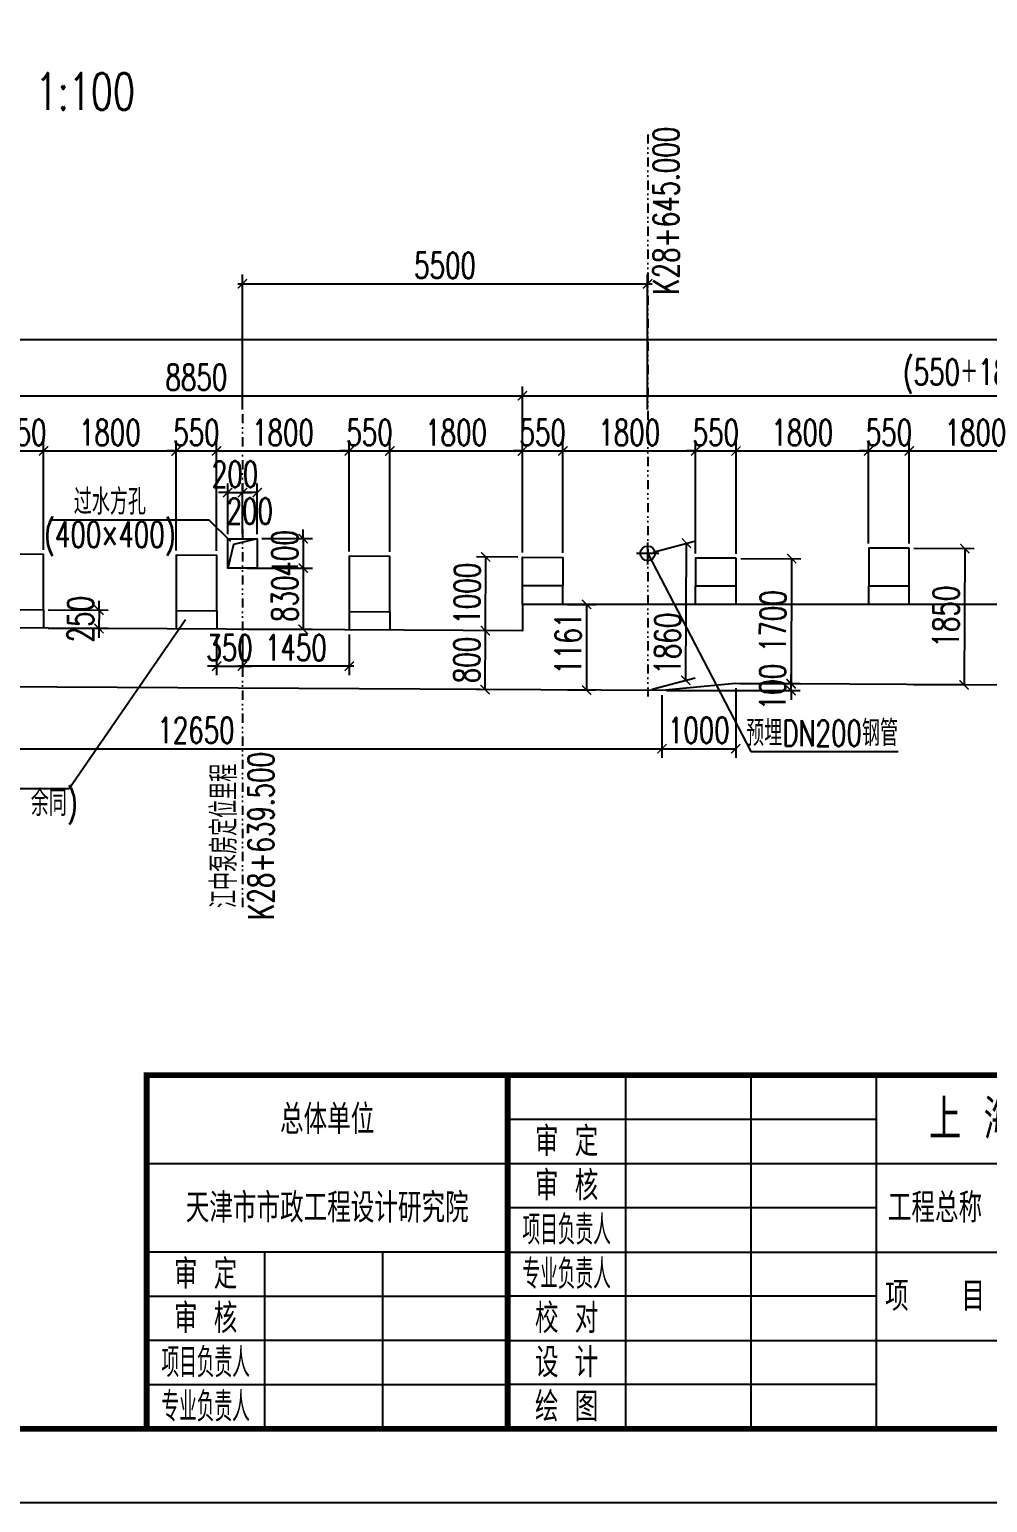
# Model space of a CAD drawing. Extents: x 319019 to 378719, y 703710 to 745710.
# Drawn here: x 353228 to 366233, y 703710 to 723701 of the extents above; entities that cross this region are included whole.
import ezdxf
from ezdxf.enums import TextEntityAlignment as Align

# ---------------------------------------------------------------- set-up
doc = ezdxf.new("R2010")
doc.units = 0
doc.header["$LTSCALE"] = 50
doc.header["$MEASUREMENT"] = 0
doc.linetypes.add('DIVIDE2', pattern=[0.625, 0.25, -0.125, 0, -0.125, 0, -0.125])
doc.layers.get('0').update_dxf_attribs({"linetype": 'CONTINUOUS'})
doc.layers.get('Defpoints').update_dxf_attribs({"linetype": 'CONTINUOUS'})
for name, color, linetype in [('01 标  注', 1, 'CONTINUOUS'), ('4', 4, 'CONTINUOUS'), ('zxz 01 标  注', 1, 'CONTINUOUS'), ('zxz 02 结  构', 5, 'CONTINUOUS'), ('图框', 7, 'CONTINUOUS')]:
    doc.layers.add(name, color=color, linetype=linetype)
doc.styles.get("Standard").update_dxf_attribs({"font": 'txt1.shx', "width": 0.7, "bigfont": 'hztxt.shx'})
doc.dimstyles.new('1：100', dxfattribs={"dimscale": 100, "dimtxt": 3.5, "dimasz": 1.25, "dimexe": 1.25, "dimexo": 0.625, "dimgap": 0.75, "dimtad": 1, "dimdsep": 46, "dimtxsty": 'Standard', "dimblk": 'ARCHTICK', "dimcen": 2.5, "dimclrt": 256, "dimadec": 0, "dimazin": 0, "dimtfac": 1, "dimtix": 1, "dimtmove": 0, "dimatfit": 3, "dimfxl": 0, "dimarcsym": 0})
doc.dimstyles.new('zxz 1：25', dxfattribs={"dimscale": 100, "dimtxt": 3.5, "dimasz": 1.25, "dimexe": 1.25, "dimexo": 0.625, "dimgap": 0.75, "dimtad": 1, "dimdec": 0, "dimlfac": 0.25, "dimdsep": 46, "dimtxsty": 'Standard', "dimblk": 'ARCHTICK', "dimcen": 2.5, "dimdle": 0.625, "dimclrt": 1, "dimadec": 4, "dimazin": 1, "dimtfac": 1, "dimtdec": 0, "dimtix": 1, "dimtmove": 0, "dimatfit": 3, "dimldrblk": 'ARCHTICK', "dimfxl": 0, "dimarcsym": 0})

# ---------------------------------------------------------------- blocks, each defined once
blk = doc.blocks.new('_ArchTick')
at = {"color": 0, "linetype": 'ByBlock', "const_width": 0.15}
blk.add_lwpolyline([(-0.5, -0.5), (0.5, 0.5)], dxfattribs=at)
blk = doc.blocks.new('*D35')
at = {"layer": 'Defpoints', "color": 0}
for p in [(353419, 717981), (352869, 716578), (353419, 716575)]:
    blk.add_point(p, dxfattribs=at)
at = {"layer": 'zxz 01 标  注', "color": 0, "lineweight": -2}
for p, q in [((352869, 716641), (352869, 718106)), ((353419, 716638), (353419, 718106)), ((352869, 717981), (352744, 717981)), ((352869, 717981), (353419, 717981)), ((353419, 717981), (353544, 717981))]:
    blk.add_line(p, q, dxfattribs=at)
at = {"layer": 'zxz 01 标  注', "color": 0, "lineweight": -2, "xscale": 125, "yscale": 125, "zscale": 125}
blk.add_blockref('_ArchTick', (352869, 717981), dxfattribs=at)
at = {"layer": 'zxz 01 标  注', "color": 0, "lineweight": -2, "xscale": 125, "yscale": 125, "zscale": 125, "rotation": 180}
blk.add_blockref('_ArchTick', (353419, 717981), dxfattribs=at)
at = {"layer": 'zxz 01 标  注', "color": 1, "insert": (353144, 718231), "char_height": 350, "attachment_point": 5}
blk.add_mtext('550', dxfattribs=at)
blk = doc.blocks.new('*D36')
at = {"layer": 'Defpoints', "color": 0}
for p in [(355219, 717981), (353419, 716575), (355219, 716566)]:
    blk.add_point(p, dxfattribs=at)
at = {"layer": 'zxz 01 标  注', "color": 0, "lineweight": -2}
for p, q in [((353419, 716638), (353419, 718106)), ((355219, 716628), (355219, 718106)), ((353357, 717981), (355282, 717981))]:
    blk.add_line(p, q, dxfattribs=at)
at = {"layer": 'zxz 01 标  注', "color": 0, "lineweight": -2, "xscale": 125, "yscale": 125, "zscale": 125, "rotation": 180}
blk.add_blockref('_ArchTick', (353419, 717981), dxfattribs=at)
at = {"layer": 'zxz 01 标  注', "color": 0, "lineweight": -2, "xscale": 125, "yscale": 125, "zscale": 125}
blk.add_blockref('_ArchTick', (355219, 717981), dxfattribs=at)
at = {"layer": 'zxz 01 标  注', "color": 1, "insert": (354319, 718231), "char_height": 350, "attachment_point": 5}
blk.add_mtext('1800', dxfattribs=at)
blk = doc.blocks.new('*D37')
at = {"layer": 'Defpoints', "color": 0}
for p in [(355769, 717981), (355219, 716566), (355769, 716562)]:
    blk.add_point(p, dxfattribs=at)
at = {"layer": 'zxz 01 标  注', "color": 0, "lineweight": -2}
for p, q in [((355219, 716628), (355219, 718106)), ((355769, 716625), (355769, 718106)), ((355219, 717981), (355094, 717981)), ((355219, 717981), (355769, 717981)), ((355769, 717981), (355894, 717981))]:
    blk.add_line(p, q, dxfattribs=at)
at = {"layer": 'zxz 01 标  注', "color": 0, "lineweight": -2, "xscale": 125, "yscale": 125, "zscale": 125}
blk.add_blockref('_ArchTick', (355219, 717981), dxfattribs=at)
at = {"layer": 'zxz 01 标  注', "color": 0, "lineweight": -2, "xscale": 125, "yscale": 125, "zscale": 125, "rotation": 180}
blk.add_blockref('_ArchTick', (355769, 717981), dxfattribs=at)
at = {"layer": 'zxz 01 标  注', "color": 1, "insert": (355494, 718231), "char_height": 350, "attachment_point": 5}
blk.add_mtext('550', dxfattribs=at)
blk = doc.blocks.new('*D38')
at = {"layer": 'Defpoints', "color": 0}
for p in [(355769, 715562), (356119, 715561), (356119, 715061)]:
    blk.add_point(p, dxfattribs=at)
at = {"layer": 'zxz 01 标  注', "color": 0, "lineweight": -2}
for p, q in [((355769, 715500), (355769, 714936)), ((356119, 715498), (356119, 714936)), ((355769, 715061), (355644, 715061)), ((355769, 715061), (356119, 715061)), ((356119, 715061), (356244, 715061))]:
    blk.add_line(p, q, dxfattribs=at)
at = {"layer": 'zxz 01 标  注', "color": 0, "lineweight": -2, "xscale": 125, "yscale": 125, "zscale": 125}
blk.add_blockref('_ArchTick', (355769, 715061), dxfattribs=at)
at = {"layer": 'zxz 01 标  注', "color": 0, "lineweight": -2, "xscale": 125, "yscale": 125, "zscale": 125, "rotation": 180}
blk.add_blockref('_ArchTick', (356119, 715061), dxfattribs=at)
at = {"layer": 'zxz 01 标  注', "color": 1, "insert": (355944, 715311), "char_height": 350, "attachment_point": 5}
blk.add_mtext('350', dxfattribs=at)
blk = doc.blocks.new('*D39')
at = {"layer": 'Defpoints', "color": 0}
for p in [(358119, 717981), (357569, 716553), (358119, 716550)]:
    blk.add_point(p, dxfattribs=at)
at = {"layer": 'zxz 01 标  注', "color": 0, "lineweight": -2}
for p, q in [((357569, 716615), (357569, 718106)), ((358119, 716612), (358119, 718106)), ((357569, 717981), (357444, 717981)), ((357569, 717981), (358119, 717981)), ((358119, 717981), (358244, 717981))]:
    blk.add_line(p, q, dxfattribs=at)
at = {"layer": 'zxz 01 标  注', "color": 0, "lineweight": -2, "xscale": 125, "yscale": 125, "zscale": 125}
blk.add_blockref('_ArchTick', (357569, 717981), dxfattribs=at)
at = {"layer": 'zxz 01 标  注', "color": 0, "lineweight": -2, "xscale": 125, "yscale": 125, "zscale": 125, "rotation": 180}
blk.add_blockref('_ArchTick', (358119, 717981), dxfattribs=at)
at = {"layer": 'zxz 01 标  注', "color": 1, "insert": (357844, 718231), "char_height": 350, "attachment_point": 5}
blk.add_mtext('550', dxfattribs=at)
blk = doc.blocks.new('*D40')
at = {"layer": 'Defpoints', "color": 0}
for p in [(356119, 715561), (357569, 715553), (356119, 715061)]:
    blk.add_point(p, dxfattribs=at)
at = {"layer": 'zxz 01 标  注', "color": 0, "lineweight": -2}
for p, q in [((356119, 715498), (356119, 714936)), ((357569, 715490), (357569, 714936)), ((357632, 715061), (356057, 715061))]:
    blk.add_line(p, q, dxfattribs=at)
at = {"layer": 'zxz 01 标  注', "color": 0, "lineweight": -2, "xscale": 125, "yscale": 125, "zscale": 125, "rotation": 180}
blk.add_blockref('_ArchTick', (356119, 715061), dxfattribs=at)
at = {"layer": 'zxz 01 标  注', "color": 0, "lineweight": -2, "xscale": 125, "yscale": 125, "zscale": 125}
blk.add_blockref('_ArchTick', (357569, 715061), dxfattribs=at)
at = {"layer": 'zxz 01 标  注', "color": 1, "insert": (356844, 715311), "char_height": 350, "attachment_point": 5}
blk.add_mtext('1450', dxfattribs=at)
blk = doc.blocks.new('*D41')
at = {"layer": 'Defpoints', "color": 0}
for p in [(357569, 717981), (355769, 716562), (357569, 716553)]:
    blk.add_point(p, dxfattribs=at)
at = {"layer": 'zxz 01 标  注', "color": 0, "lineweight": -2}
for p, q in [((355769, 716625), (355769, 718106)), ((357569, 716615), (357569, 718106)), ((355707, 717981), (357632, 717981))]:
    blk.add_line(p, q, dxfattribs=at)
at = {"layer": 'zxz 01 标  注', "color": 0, "lineweight": -2, "xscale": 125, "yscale": 125, "zscale": 125, "rotation": 180}
blk.add_blockref('_ArchTick', (355769, 717981), dxfattribs=at)
at = {"layer": 'zxz 01 标  注', "color": 0, "lineweight": -2, "xscale": 125, "yscale": 125, "zscale": 125}
blk.add_blockref('_ArchTick', (357569, 717981), dxfattribs=at)
at = {"layer": 'zxz 01 标  注', "color": 1, "insert": (356669, 718231), "char_height": 350, "attachment_point": 5}
blk.add_mtext('1800', dxfattribs=at)
blk = doc.blocks.new('*D42')
at = {"layer": 'Defpoints', "color": 0}
for p in [(359919, 717981), (358119, 716550), (359919, 716540)]:
    blk.add_point(p, dxfattribs=at)
at = {"layer": 'zxz 01 标  注', "color": 0, "lineweight": -2}
for p, q in [((358119, 716612), (358119, 718106)), ((359919, 716602), (359919, 718106)), ((358057, 717981), (359982, 717981))]:
    blk.add_line(p, q, dxfattribs=at)
at = {"layer": 'zxz 01 标  注', "color": 0, "lineweight": -2, "xscale": 125, "yscale": 125, "zscale": 125, "rotation": 180}
blk.add_blockref('_ArchTick', (358119, 717981), dxfattribs=at)
at = {"layer": 'zxz 01 标  注', "color": 0, "lineweight": -2, "xscale": 125, "yscale": 125, "zscale": 125}
blk.add_blockref('_ArchTick', (359919, 717981), dxfattribs=at)
at = {"layer": 'zxz 01 标  注', "color": 1, "insert": (359019, 718231), "char_height": 350, "attachment_point": 5}
blk.add_mtext('1800', dxfattribs=at)
blk = doc.blocks.new('*D43')
at = {"layer": 'Defpoints', "color": 0}
for p in [(360469, 717981), (359919, 716540), (360469, 716537)]:
    blk.add_point(p, dxfattribs=at)
at = {"layer": 'zxz 01 标  注', "color": 0, "lineweight": -2}
for p, q in [((359919, 716602), (359919, 718106)), ((360469, 716599), (360469, 718106)), ((359919, 717981), (359794, 717981)), ((359919, 717981), (360469, 717981)), ((360469, 717981), (360594, 717981))]:
    blk.add_line(p, q, dxfattribs=at)
at = {"layer": 'zxz 01 标  注', "color": 0, "lineweight": -2, "xscale": 125, "yscale": 125, "zscale": 125}
blk.add_blockref('_ArchTick', (359919, 717981), dxfattribs=at)
at = {"layer": 'zxz 01 标  注', "color": 0, "lineweight": -2, "xscale": 125, "yscale": 125, "zscale": 125, "rotation": 180}
blk.add_blockref('_ArchTick', (360469, 717981), dxfattribs=at)
at = {"layer": 'zxz 01 标  注', "color": 1, "insert": (360194, 718231), "char_height": 350, "attachment_point": 5}
blk.add_mtext('550', dxfattribs=at)
blk = doc.blocks.new('*D57')
at = {"layer": 'Defpoints', "color": 0}
for p in [(353419, 715825), (353419, 715575), (354171, 715571)]:
    blk.add_point(p, dxfattribs=at)
at = {"layer": 'zxz 01 标  注', "color": 0, "lineweight": -2}
for p, q in [((354172, 715821), (354173, 715946)), ((353482, 715825), (354297, 715821)), ((354172, 715821), (354171, 715571)), ((353482, 715575), (354296, 715571)), ((354171, 715571), (354170, 715446))]:
    blk.add_line(p, q, dxfattribs=at)
at = {"layer": 'zxz 01 标  注', "color": 0, "lineweight": -2, "xscale": 125, "yscale": 125, "zscale": 125}
for p, rotation in [((354172, 715821), 269.6858874614662), ((354171, 715571), 89.68588746146627)]:
    blk.add_blockref('_ArchTick', p, dxfattribs=dict(at, rotation=rotation))
at = {"layer": 'zxz 01 标  注', "insert": (353922, 715698), "char_height": 350, "attachment_point": 5, "rotation": 89.6859}
blk.add_mtext('250', dxfattribs=at)
blk = doc.blocks.new('*D58')
at = {"layer": 'Defpoints', "color": 0}
for p in [(362269, 717981), (360469, 716537), (362269, 716527)]:
    blk.add_point(p, dxfattribs=at)
at = {"layer": 'zxz 01 标  注', "color": 0, "lineweight": -2}
for p, q in [((360469, 716599), (360469, 718106)), ((362269, 716589), (362269, 718106)), ((360407, 717981), (362332, 717981))]:
    blk.add_line(p, q, dxfattribs=at)
at = {"layer": 'zxz 01 标  注', "color": 0, "lineweight": -2, "xscale": 125, "yscale": 125, "zscale": 125, "rotation": 180}
blk.add_blockref('_ArchTick', (360469, 717981), dxfattribs=at)
at = {"layer": 'zxz 01 标  注', "color": 0, "lineweight": -2, "xscale": 125, "yscale": 125, "zscale": 125}
blk.add_blockref('_ArchTick', (362269, 717981), dxfattribs=at)
at = {"layer": 'zxz 01 标  注', "color": 1, "insert": (361369, 718231), "char_height": 350, "attachment_point": 5}
blk.add_mtext('1800', dxfattribs=at)
blk = doc.blocks.new('*D59')
at = {"layer": 'Defpoints', "color": 0}
for p in [(362819, 717981), (362269, 716527), (362819, 716524)]:
    blk.add_point(p, dxfattribs=at)
at = {"layer": 'zxz 01 标  注', "color": 0, "lineweight": -2}
for p, q in [((362269, 716589), (362269, 718106)), ((362819, 716586), (362819, 718106)), ((362269, 717981), (362144, 717981)), ((362269, 717981), (362819, 717981)), ((362819, 717981), (362944, 717981))]:
    blk.add_line(p, q, dxfattribs=at)
at = {"layer": 'zxz 01 标  注', "color": 0, "lineweight": -2, "xscale": 125, "yscale": 125, "zscale": 125}
blk.add_blockref('_ArchTick', (362269, 717981), dxfattribs=at)
at = {"layer": 'zxz 01 标  注', "color": 0, "lineweight": -2, "xscale": 125, "yscale": 125, "zscale": 125, "rotation": 180}
blk.add_blockref('_ArchTick', (362819, 717981), dxfattribs=at)
at = {"layer": 'zxz 01 标  注', "color": 1, "insert": (362544, 718231), "char_height": 350, "attachment_point": 5}
blk.add_mtext('550', dxfattribs=at)
blk = doc.blocks.new('*D60')
at = {"layer": 'Defpoints', "color": 0}
for p in [(364619, 717981), (362819, 716524), (364619, 716664)]:
    blk.add_point(p, dxfattribs=at)
at = {"layer": 'zxz 01 标  注', "color": 0, "lineweight": -2}
for p, q in [((362819, 716586), (362819, 718106)), ((364619, 716726), (364619, 718106)), ((362757, 717981), (364682, 717981))]:
    blk.add_line(p, q, dxfattribs=at)
at = {"layer": 'zxz 01 标  注', "color": 0, "lineweight": -2, "xscale": 125, "yscale": 125, "zscale": 125, "rotation": 180}
blk.add_blockref('_ArchTick', (362819, 717981), dxfattribs=at)
at = {"layer": 'zxz 01 标  注', "color": 0, "lineweight": -2, "xscale": 125, "yscale": 125, "zscale": 125}
blk.add_blockref('_ArchTick', (364619, 717981), dxfattribs=at)
at = {"layer": 'zxz 01 标  注', "color": 1, "insert": (363719, 718231), "char_height": 350, "attachment_point": 5}
blk.add_mtext('1800', dxfattribs=at)
blk = doc.blocks.new('*D61')
at = {"layer": 'Defpoints', "color": 0}
for p in [(365169, 717981), (364619, 716664), (365169, 716661)]:
    blk.add_point(p, dxfattribs=at)
at = {"layer": 'zxz 01 标  注', "color": 0, "lineweight": -2}
for p, q in [((364619, 716726), (364619, 718106)), ((365169, 716723), (365169, 718106)), ((364619, 717981), (364494, 717981)), ((364619, 717981), (365169, 717981)), ((365169, 717981), (365294, 717981))]:
    blk.add_line(p, q, dxfattribs=at)
at = {"layer": 'zxz 01 标  注', "color": 0, "lineweight": -2, "xscale": 125, "yscale": 125, "zscale": 125}
blk.add_blockref('_ArchTick', (364619, 717981), dxfattribs=at)
at = {"layer": 'zxz 01 标  注', "color": 0, "lineweight": -2, "xscale": 125, "yscale": 125, "zscale": 125, "rotation": 180}
blk.add_blockref('_ArchTick', (365169, 717981), dxfattribs=at)
at = {"layer": 'zxz 01 标  注', "color": 1, "insert": (364894, 718231), "char_height": 350, "attachment_point": 5}
blk.add_mtext('550', dxfattribs=at)
blk = doc.blocks.new('*D62')
at = {"layer": 'Defpoints', "color": 0}
for p in [(366969, 717981), (365169, 716661), (366969, 716651)]:
    blk.add_point(p, dxfattribs=at)
at = {"layer": 'zxz 01 标  注', "color": 0, "lineweight": -2}
for p, q in [((365169, 716723), (365169, 718106)), ((366969, 716714), (366969, 718106)), ((365107, 717981), (367032, 717981))]:
    blk.add_line(p, q, dxfattribs=at)
at = {"layer": 'zxz 01 标  注', "color": 0, "lineweight": -2, "xscale": 125, "yscale": 125, "zscale": 125, "rotation": 180}
blk.add_blockref('_ArchTick', (365169, 717981), dxfattribs=at)
at = {"layer": 'zxz 01 标  注', "color": 0, "lineweight": -2, "xscale": 125, "yscale": 125, "zscale": 125}
blk.add_blockref('_ArchTick', (366969, 717981), dxfattribs=at)
at = {"layer": 'zxz 01 标  注', "color": 1, "insert": (366069, 718231), "char_height": 350, "attachment_point": 5}
blk.add_mtext('1800', dxfattribs=at)
blk = doc.blocks.new('*D70')
at = {"layer": 'Defpoints', "color": 0}
for p in [(359421, 716542), (359919, 716540), (359919, 715540)]:
    blk.add_point(p, dxfattribs=at)
at = {"layer": 'zxz 01 标  注', "color": 0, "lineweight": -2}
for p, q in [((359857, 716540), (359296, 716543)), ((359416, 715542), (359421, 716542)), ((359857, 715540), (359291, 715543))]:
    blk.add_line(p, q, dxfattribs=at)
at = {"layer": 'zxz 01 标  注', "color": 0, "lineweight": -2, "xscale": 125, "yscale": 125, "zscale": 125}
for p, rotation in [((359421, 716542), 89.68588746480138), ((359416, 715542), 269.6858874648014)]:
    blk.add_blockref('_ArchTick', p, dxfattribs=dict(at, rotation=rotation))
at = {"layer": 'zxz 01 标  注', "insert": (359169, 716044), "char_height": 350, "attachment_point": 5, "rotation": 89.6859}
blk.add_mtext('1000', dxfattribs=at)
blk = doc.blocks.new('*D71')
at = {"layer": 'Defpoints', "color": 0}
for p in [(359416, 715542), (359919, 715540), (359919, 714740)]:
    blk.add_point(p, dxfattribs=at)
at = {"layer": 'zxz 01 标  注', "color": 0, "lineweight": -2}
for p, q in [((359857, 715540), (359291, 715543)), ((359412, 714743), (359416, 715542)), ((359857, 714740), (359287, 714743))]:
    blk.add_line(p, q, dxfattribs=at)
at = {"layer": 'zxz 01 标  注', "color": 0, "lineweight": -2, "xscale": 125, "yscale": 125, "zscale": 125}
for p, rotation in [((359416, 715542), 89.68588746480138), ((359412, 714743), 269.6858874648014)]:
    blk.add_blockref('_ArchTick', p, dxfattribs=dict(at, rotation=rotation))
at = {"layer": 'zxz 01 标  注', "insert": (359164, 715144), "char_height": 350, "attachment_point": 5, "rotation": 89.6859}
blk.add_mtext('800', dxfattribs=at)
blk = doc.blocks.new('*D75')
at = {"layer": 'Defpoints', "color": 0}
for p in [(362819, 716524), (362820, 714824), (363565, 714820)]:
    blk.add_point(p, dxfattribs=at)
at = {"layer": 'zxz 01 标  注', "color": 0, "lineweight": -2}
for p, q in [((362882, 716523), (363699, 716519)), ((363574, 716520), (363565, 714820)), ((362882, 714823), (363690, 714819))]:
    blk.add_line(p, q, dxfattribs=at)
at = {"layer": 'zxz 01 标  注', "color": 0, "lineweight": -2, "xscale": 125, "yscale": 125, "zscale": 125}
for p, rotation in [((363574, 716520), 89.68588746480135), ((363565, 714820), 269.6858874648013)]:
    blk.add_blockref('_ArchTick', p, dxfattribs=dict(at, rotation=rotation))
at = {"layer": 'zxz 01 标  注', "insert": (363320, 715671), "char_height": 350, "attachment_point": 5, "rotation": 89.6859}
blk.add_mtext('1700', dxfattribs=at)
blk = doc.blocks.new('*D76')
at = {"layer": 'Defpoints', "color": 0}
for p in [(365169, 716661), (365170, 714811), (365914, 714807)]:
    blk.add_point(p, dxfattribs=at)
at = {"layer": 'zxz 01 标  注', "color": 0, "lineweight": -2}
for p, q in [((365232, 716661), (366049, 716656)), ((365924, 716657), (365914, 714807)), ((365232, 714811), (366039, 714806))]:
    blk.add_line(p, q, dxfattribs=at)
at = {"layer": 'zxz 01 标  注', "color": 0, "lineweight": -2, "xscale": 125, "yscale": 125, "zscale": 125}
for p, rotation in [((365924, 716657), 89.68588746480135), ((365914, 714807), 269.6858874648013)]:
    blk.add_blockref('_ArchTick', p, dxfattribs=dict(at, rotation=rotation))
at = {"layer": 'zxz 01 标  注', "insert": (365669, 715733), "char_height": 350, "attachment_point": 5, "rotation": 89.6859}
blk.add_mtext('1850', dxfattribs=at)
blk = doc.blocks.new('*D77')
at = {"layer": 'Defpoints', "color": 0}
for p in [(356319, 716791), (356319, 716391), (356944, 716391)]:
    blk.add_point(p, dxfattribs=at)
at = {"layer": 'zxz 01 标  注', "color": 0, "lineweight": -2}
for p, q in [((356944, 716791), (356944, 716916)), ((356382, 716791), (357069, 716791)), ((356944, 716791), (356944, 716391)), ((356382, 716391), (357069, 716391)), ((356944, 716391), (356944, 716266))]:
    blk.add_line(p, q, dxfattribs=at)
at = {"layer": 'zxz 01 标  注', "color": 0, "lineweight": -2, "xscale": 125, "yscale": 125, "zscale": 125}
for p, rotation in [((356944, 716791), 270), ((356944, 716391), 90)]:
    blk.add_blockref('_ArchTick', p, dxfattribs=dict(at, rotation=rotation))
at = {"layer": 'zxz 01 标  注', "insert": (356694, 716591), "char_height": 350, "attachment_point": 5, "rotation": 90}
blk.add_mtext('400', dxfattribs=at)
blk = doc.blocks.new('*D78')
at = {"layer": 'Defpoints', "color": 0}
for p in [(356119, 717416), (355919, 716791), (356119, 716791)]:
    blk.add_point(p, dxfattribs=at)
at = {"layer": 'zxz 01 标  注', "color": 0, "lineweight": -2}
for p, q in [((355919, 716853), (355919, 717541)), ((356119, 716853), (356119, 717541)), ((355919, 717416), (355794, 717416)), ((355919, 717416), (356119, 717416)), ((356119, 717416), (356244, 717416))]:
    blk.add_line(p, q, dxfattribs=at)
at = {"layer": 'zxz 01 标  注', "color": 0, "lineweight": -2, "xscale": 125, "yscale": 125, "zscale": 125}
blk.add_blockref('_ArchTick', (355919, 717416), dxfattribs=at)
at = {"layer": 'zxz 01 标  注', "color": 0, "lineweight": -2, "xscale": 125, "yscale": 125, "zscale": 125, "rotation": 180}
blk.add_blockref('_ArchTick', (356119, 717416), dxfattribs=at)
at = {"layer": 'zxz 01 标  注', "insert": (356019, 717666), "char_height": 350, "attachment_point": 5}
blk.add_mtext('200', dxfattribs=at)
blk = doc.blocks.new('*D79')
at = {"layer": 'Defpoints', "color": 0}
for p in [(356119, 717416), (356119, 716791), (356319, 716791)]:
    blk.add_point(p, dxfattribs=at)
at = {"layer": 'zxz 01 标  注', "color": 0, "lineweight": -2}
for p, q in [((356119, 716853), (356119, 717541)), ((356319, 716853), (356319, 717541)), ((356319, 717416), (356119, 717416))]:
    blk.add_line(p, q, dxfattribs=at)
at = {"layer": 'zxz 01 标  注', "color": 0, "lineweight": -2, "xscale": 125, "yscale": 125, "zscale": 125, "rotation": 180}
blk.add_blockref('_ArchTick', (356119, 717416), dxfattribs=at)
at = {"layer": 'zxz 01 标  注', "color": 0, "lineweight": -2, "xscale": 125, "yscale": 125, "zscale": 125}
blk.add_blockref('_ArchTick', (356319, 717416), dxfattribs=at)
at = {"layer": 'zxz 01 标  注', "insert": (356219, 717166), "char_height": 350, "attachment_point": 5}
blk.add_mtext('200', dxfattribs=at)
blk = doc.blocks.new('*D1')
at = {"layer": 'Defpoints', "color": 0}
for p in [(374569, 719493), (327019, 716720), (374569, 716609)]:
    blk.add_point(p, dxfattribs=at)
at = {"layer": 'zxz 01 标  注', "color": 0, "lineweight": -2}
for p, q in [((327019, 716783), (327019, 719618)), ((374569, 716672), (374569, 719618)), ((326957, 719493), (374632, 719493))]:
    blk.add_line(p, q, dxfattribs=at)
at = {"layer": 'zxz 01 标  注', "color": 0, "lineweight": -2, "xscale": 125, "yscale": 125, "zscale": 125, "rotation": 180}
blk.add_blockref('_ArchTick', (327019, 719493), dxfattribs=at)
at = {"layer": 'zxz 01 标  注', "color": 0, "lineweight": -2, "xscale": 125, "yscale": 125, "zscale": 125}
blk.add_blockref('_ArchTick', (374569, 719493), dxfattribs=at)
at = {"layer": 'zxz 01 标  注', "color": 1, "insert": (350794, 719743), "char_height": 350, "attachment_point": 5}
blk.add_mtext('47550', dxfattribs=at)
blk = doc.blocks.new('*D2')
at = {"layer": 'Defpoints', "color": 0}
for p in [(359919, 718731), (351069, 716588), (359919, 716540)]:
    blk.add_point(p, dxfattribs=at)
at = {"layer": 'zxz 01 标  注', "color": 0, "lineweight": -2}
for p, q in [((351007, 718731), (359982, 718731)), ((351069, 716651), (351069, 718856)), ((359919, 716602), (359919, 718856))]:
    blk.add_line(p, q, dxfattribs=at)
at = {"layer": 'zxz 01 标  注', "color": 0, "lineweight": -2, "xscale": 125, "yscale": 125, "zscale": 125, "rotation": 180}
blk.add_blockref('_ArchTick', (351069, 718731), dxfattribs=at)
at = {"layer": 'zxz 01 标  注', "color": 0, "lineweight": -2, "xscale": 125, "yscale": 125, "zscale": 125}
blk.add_blockref('_ArchTick', (359919, 718731), dxfattribs=at)
at = {"layer": 'zxz 01 标  注', "color": 1, "insert": (355494, 718981), "char_height": 350, "attachment_point": 5}
blk.add_mtext('8850', dxfattribs=at)
blk = doc.blocks.new('*D3')
at = {"layer": 'Defpoints', "color": 0}
for p in [(374019, 718731), (359919, 716540), (374019, 716612)]:
    blk.add_point(p, dxfattribs=at)
at = {"layer": 'zxz 01 标  注', "color": 0, "lineweight": -2}
for p, q in [((359857, 718731), (374082, 718731)), ((359919, 716602), (359919, 718856)), ((374019, 716675), (374019, 718856))]:
    blk.add_line(p, q, dxfattribs=at)
at = {"layer": 'zxz 01 标  注', "color": 0, "lineweight": -2, "xscale": 125, "yscale": 125, "zscale": 125, "rotation": 180}
blk.add_blockref('_ArchTick', (359919, 718731), dxfattribs=at)
at = {"layer": 'zxz 01 标  注', "color": 0, "lineweight": -2, "xscale": 125, "yscale": 125, "zscale": 125}
blk.add_blockref('_ArchTick', (374019, 718731), dxfattribs=at)
at = {"layer": 'zxz 01 标  注', "color": 1, "insert": (366969, 718993), "char_height": 350, "attachment_point": 5}
blk.add_mtext('(550＋1800)×6=14100', dxfattribs=at)
blk = doc.blocks.new('*D150')
at = {"layer": 'Defpoints', "color": 0}
for p in [(361619, 720250), (356119, 718481), (361619, 718481)]:
    blk.add_point(p, dxfattribs=at)
at = {"layer": 'zxz 01 标  注', "color": 0, "lineweight": -2}
for p, q in [((356119, 718544), (356119, 720375)), ((361619, 718544), (361619, 720375)), ((356057, 720250), (361682, 720250))]:
    blk.add_line(p, q, dxfattribs=at)
at = {"layer": 'zxz 01 标  注', "color": 0, "lineweight": -2, "xscale": 125, "yscale": 125, "zscale": 125, "rotation": 180}
blk.add_blockref('_ArchTick', (356119, 720250), dxfattribs=at)
at = {"layer": 'zxz 01 标  注', "color": 0, "lineweight": -2, "xscale": 125, "yscale": 125, "zscale": 125}
blk.add_blockref('_ArchTick', (361619, 720250), dxfattribs=at)
at = {"layer": 'zxz 01 标  注', "color": 1, "insert": (358869, 720500), "char_height": 350, "attachment_point": 5}
blk.add_mtext('5500', dxfattribs=at)
blk = doc.blocks.new('*D151')
at = {"layer": 'Defpoints', "color": 0}
for p in [(360469, 715898), (360469, 714737), (360790, 714737)]:
    blk.add_point(p, dxfattribs=at)
at = {"layer": 'zxz 01 标  注', "color": 0, "lineweight": -2}
for p, q in [((360532, 715898), (360915, 715898)), ((360790, 715898), (360790, 714737)), ((360532, 714737), (360915, 714737))]:
    blk.add_line(p, q, dxfattribs=at)
at = {"layer": 'zxz 01 标  注', "color": 0, "lineweight": -2, "xscale": 125, "yscale": 125, "zscale": 125}
for p, rotation in [((360790, 715898), 90), ((360790, 714737), 270)]:
    blk.add_blockref('_ArchTick', p, dxfattribs=dict(at, rotation=rotation))
at = {"layer": 'zxz 01 标  注', "insert": (360540, 715366), "char_height": 350, "attachment_point": 5, "rotation": 90}
blk.add_mtext('1161', dxfattribs=at)
blk = doc.blocks.new('*D152')
at = {"layer": 'Defpoints', "color": 0}
for p in [(362147, 716729), (361629, 716590), (361619, 714730)]:
    blk.add_point(p, dxfattribs=at)
at = {"layer": 'zxz 01 标  注', "color": 0, "lineweight": -2}
for p, q in [((361692, 716607), (362272, 716763)), ((362137, 714869), (362147, 716729)), ((361682, 714747), (362262, 714903))]:
    blk.add_line(p, q, dxfattribs=at)
at = {"layer": 'zxz 01 标  注', "color": 0, "lineweight": -2, "xscale": 125, "yscale": 125, "zscale": 125}
for p, rotation in [((362147, 716729), 89.68588746165277), ((362137, 714869), 269.6858874616528)]:
    blk.add_blockref('_ArchTick', p, dxfattribs=dict(at, rotation=rotation))
at = {"layer": 'zxz 01 标  注', "insert": (361890, 715367), "char_height": 350, "attachment_point": 5, "rotation": 89.6859}
blk.add_mtext('1860', dxfattribs=at)
blk = doc.blocks.new('*D153')
at = {"layer": 'Defpoints', "color": 0}
for p in [(356119, 716391), (356119, 715561), (356944, 715561)]:
    blk.add_point(p, dxfattribs=at)
at = {"layer": 'zxz 01 标  注', "color": 0, "lineweight": -2}
for p, q in [((356182, 716391), (357069, 716391)), ((356944, 716391), (356944, 715561)), ((356182, 715561), (357069, 715561))]:
    blk.add_line(p, q, dxfattribs=at)
at = {"layer": 'zxz 01 标  注', "color": 0, "lineweight": -2, "xscale": 125, "yscale": 125, "zscale": 125}
for p, rotation in [((356944, 716391), 90), ((356944, 715561), 270)]:
    blk.add_blockref('_ArchTick', p, dxfattribs=dict(at, rotation=rotation))
at = {"layer": 'zxz 01 标  注', "insert": (356694, 715976), "char_height": 350, "attachment_point": 5, "rotation": 90}
blk.add_mtext('830', dxfattribs=at)
blk = doc.blocks.new('*D158')
at = {"layer": 'Defpoints', "color": 0}
for p in [(349163, 714799), (361813, 714729), (361813, 713940)]:
    blk.add_point(p, dxfattribs=at)
at = {"layer": 'zxz 01 标  注', "color": 0, "lineweight": -2}
for p, q in [((349163, 714736), (349163, 713816)), ((361813, 714667), (361813, 713816)), ((349163, 713940), (361813, 713940))]:
    blk.add_line(p, q, dxfattribs=at)
at = {"layer": 'zxz 01 标  注', "color": 0, "lineweight": -2, "xscale": 125, "yscale": 125, "zscale": 125, "rotation": 180}
blk.add_blockref('_ArchTick', (349163, 713940), dxfattribs=at)
at = {"layer": 'zxz 01 标  注', "color": 0, "lineweight": -2, "xscale": 125, "yscale": 125, "zscale": 125}
blk.add_blockref('_ArchTick', (361813, 713940), dxfattribs=at)
at = {"layer": 'zxz 01 标  注', "insert": (355488, 714190), "char_height": 350, "attachment_point": 5}
blk.add_mtext('12650', dxfattribs=at)
blk = doc.blocks.new('*D159')
at = {"layer": 'Defpoints', "color": 0}
for p in [(361813, 714729), (362814, 714824), (362814, 713940)]:
    blk.add_point(p, dxfattribs=at)
at = {"layer": 'zxz 01 标  注', "color": 0, "lineweight": -2}
for p, q in [((362814, 714761), (362814, 713816)), ((361813, 714667), (361813, 713816)), ((361813, 713940), (362814, 713940))]:
    blk.add_line(p, q, dxfattribs=at)
at = {"layer": 'zxz 01 标  注', "color": 0, "lineweight": -2, "xscale": 125, "yscale": 125, "zscale": 125, "rotation": 180}
blk.add_blockref('_ArchTick', (361813, 713940), dxfattribs=at)
at = {"layer": 'zxz 01 标  注', "color": 0, "lineweight": -2, "xscale": 125, "yscale": 125, "zscale": 125}
blk.add_blockref('_ArchTick', (362814, 713940), dxfattribs=at)
at = {"layer": 'zxz 01 标  注', "insert": (362313, 714190), "char_height": 350, "attachment_point": 5}
blk.add_mtext('1000', dxfattribs=at)
blk = doc.blocks.new('*D160')
at = {"layer": 'Defpoints', "color": 0}
for p in [(361813, 714729), (362814, 714824), (363565, 714824)]:
    blk.add_point(p, dxfattribs=at)
at = {"layer": 'zxz 01 标  注', "color": 0, "lineweight": -2}
for p, q in [((363565, 714824), (363565, 714949)), ((361876, 714729), (363690, 714729)), ((362876, 714824), (363690, 714824)), ((363565, 714729), (363565, 714824)), ((363565, 714729), (363565, 714604))]:
    blk.add_line(p, q, dxfattribs=at)
at = {"layer": 'zxz 01 标  注', "color": 0, "lineweight": -2, "xscale": 125, "yscale": 125, "zscale": 125}
for p, rotation in [((363565, 714824), 270), ((363565, 714729), 90)]:
    blk.add_blockref('_ArchTick', p, dxfattribs=dict(at, rotation=rotation))
at = {"layer": 'zxz 01 标  注', "insert": (363315, 714777), "char_height": 350, "attachment_point": 5, "rotation": 90}
blk.add_mtext('100', dxfattribs=at)

msp = doc.modelspace()

# ---------------------------------------------------------------- linework, layer by layer
at = {"layer": '01 标  注'}
msp.add_lwpolyline([(378719.5, 703709.674), (378719.5, 745709.674), (319019.5, 745709.674), (319019.5, 703709.674)], close=True, dxfattribs=at)
at = {"layer": '4', "color": 7, "const_width": 80}
msp.add_lwpolyline([(377719.5, 704709.674), (377719.5, 744709.674), (321519.5, 744709.674), (321519.5, 704709.674)], close=True, dxfattribs=at)
at = {"layer": 'zxz 01 标  注', "linetype": 'DIVIDE2', "ltscale": 10}
for p, q in [((361619.5, 722277), (361619.5, 714539.733)), ((356119.5, 718481.479), (356119.5, 711681.174))]:
    msp.add_line(p, q, dxfattribs=at)
at = {"layer": 'zxz 01 标  注'}
for p, q in [((355669.5, 717040.566), (353538.754, 717040.566)), ((355959.5, 716750.566), (355669.5, 717040.566)), ((361619.5, 716440.387), (361619.5, 716740.387)), ((361769.5, 716590.387), (361469.5, 716590.387)), ((361619.5, 716590.387), (363020.084, 713900.803)), ((359919.5, 715898.566), (359919.5, 716148.566)), ((360469.5, 715898.566), (360469.5, 716148.566)), ((362269.5, 715898.566), (362269.5, 716148.566)), ((362819.5, 715898.566), (362819.5, 716148.566)), ((364619.5, 715898.566), (364619.5, 716148.566)), ((365169.5, 715898.566), (365169.5, 716148.566)), ((353419.5, 715825.369), (353419.5, 715575.369)), ((355219.5, 715815.5), (355219.5, 715565.5)), ((355769.5, 715812.485), (355769.5, 715562.485)), ((357569.5, 715802.617), (357569.5, 715552.617)), ((358119.5, 715799.602), (358119.5, 715549.602)), ((355345.189, 715691.189), (353768.303, 713394.303)), ((363020.084, 713900.803), (365020.665, 713900.803)), ((353768.303, 713394.303), (351474.812, 713394.303))]:
    msp.add_line(p, q, dxfattribs=at)
at = {"layer": 'zxz 01 标  注', "color": 1}
msp.add_line((356269.5, 716390.566), (355969.5, 716390.566), dxfattribs=at)
at = {"layer": 'zxz 01 标  注'}
msp.add_lwpolyline([(355919.5, 716790.566), (356319.5, 716790.566), (356319.5, 716390.566), (355919.5, 716390.566)], close=True, dxfattribs=at)
msp.add_lwpolyline([(356319.5, 716790.566), (355999.5, 716710.566), (355919.5, 716390.566)], dxfattribs=at)
msp.add_circle((361619.5, 716590.44), 100, dxfattribs=at)
at = {"layer": 'zxz 02 结  构'}
for p, q in [((361813.075, 714729.351), (349163.4, 714798.701)), ((376569.5, 714748.452), (362813.608, 714823.867))]:
    msp.add_line(p, q, dxfattribs=at)
at = {"layer": 'zxz 02 结  构', "ltscale": 4}
msp.add_line((362813.608, 714823.867), (361813.075, 714729.351), dxfattribs=at)
for points in [[(376569.5, 716148.452), (374569.5, 716159.417), (374569.5, 716609.417), (374019.5, 716612.432), (374019.5, 715898.566), (359919.5, 715898.566), (359919.5, 715539.733), (351069.5, 715588.252), (351069.5, 715898.252), (327569.5, 716027.087), (327569.5, 716717.087), (327019.5, 716720.103), (327019.5, 716420.103), (325019.5, 716431.067)], [(360469.5, 716148.566), (359919.5, 716148.566), (359919.5, 716539.733), (360469.5, 716536.718), (360469.5, 716148.566)]]:
    msp.add_lwpolyline(points, dxfattribs=at)
for points in [[(353419.5, 715825.369), (353419.5, 716575.369), (352869.5, 716578.384), (352869.5, 715828.384)], [(355219.5, 715815.5), (355769.5, 715812.485), (355769.5, 716562.485), (355219.5, 716565.5)], [(358119.5, 715799.602), (358119.5, 716549.602), (357569.5, 716552.617), (357569.5, 715802.617)], [(362819.5, 716523.834), (362269.5, 716526.85), (362269.5, 716148.566), (362819.5, 716148.566)], [(365169.5, 716660.951), (364619.5, 716663.966), (364619.5, 716148.566), (365169.5, 716148.566)]]:
    msp.add_lwpolyline(points, close=True, dxfattribs=at)
at = {"layer": '图框', "color": 7}
for p, q in [((361319.5, 709509.674), (361319.5, 704709.674)), ((363019.5, 709509.674), (363019.5, 704709.674)), ((364719.5, 709509.674), (364719.5, 704709.674)), ((364719.5, 708909.674), (359719.5, 708909.674)), ((354819.5, 708309.674), (377719.5, 708309.674)), ((364719.5, 707709.674), (359719.5, 707709.674)), ((359719.5, 707109.674), (354819.5, 707109.674)), ((356419.5, 707109.674), (356419.5, 704709.674)), ((358019.5, 707109.674), (358019.5, 704709.674)), ((359719.5, 707109.674), (377719.5, 707109.674)), ((354819.5, 706509.674), (359719.5, 706509.674)), ((364719.5, 706509.674), (359719.5, 706509.674)), ((359719.5, 705909.674), (354819.5, 705909.674)), ((359719.5, 705909.674), (377719.5, 705909.674)), ((354819.5, 705309.674), (359719.5, 705309.674)), ((364719.5, 705309.674), (359719.5, 705309.674))]:
    msp.add_line(p, q, dxfattribs=at)
at = {"layer": '图框', "color": 7, "const_width": 80}
for points in [[(354819.5, 709509.674), (377719.5, 709509.674), (377719.5, 704709.674), (354819.5, 704709.674)], [(359719.5, 709509.674), (377719.5, 709509.674), (377719.5, 704709.674), (359719.5, 704709.674)]]:
    msp.add_lwpolyline(points, close=True, dxfattribs=at)

# ---------------------------------------------------------------- texts
at = {"layer": 'zxz 01 标  注', "width": 0.7}
msp.add_text('  1:100', height=500, dxfattribs=at).set_placement((353746.516, 722859.674), align=Align.MIDDLE_CENTER)
at = {"layer": 'zxz 01 标  注', "color": 1, "char_height": 350, "attachment_point": 5, "rotation": 90}
for s, insert in [('K28+645.000', (361869.5, 721241.446)), ('江中泵房定位里程', (355869.5, 712756.62)), ('{\\C256;K28+639.500}', (356369.5, 712756.62))]:
    msp.add_mtext(s, dxfattribs=dict(at, insert=insert))
at = {"layer": 'zxz 01 标  注', "color": 1, "char_height": 350, "attachment_point": 5}
for s, insert in [('过水方孔', (354319.5, 717290.566)), ('(400×400)', (354319.5, 716790.566)), ('预埋DN200钢管', (363987.41, 714150.803)), ('(250×250，余同)', (352623.057, 713144.303))]:
    msp.add_mtext(s, dxfattribs=dict(at, insert=insert))
at = {"layer": '图框', "color": 7}
for s, height, width, p in [('总体单位', 400, 0.8, (357269.5, 708909.674)), ('上 海 市 隧 道 工 程 轨 道 交 通 设 计 研 究 院', 550, 0.8, (371219.5, 708909.674)), ('审 定', 400, 0.8, (360519.5, 708609.674)), ('审 核', 400, 0.8, (360519.5, 708009.674)), ('天津市市政工程设计研究院', 400, 0.8, (357269.5, 707709.674)), ('工程总称', 400, 0.8, (365519.5, 707709.674)), ('项目负责人', 400, 0.6, (360519.5, 707409.674)), ('审 定', 400, 0.8, (355619.5, 706809.674)), ('专业负责人', 400, 0.6, (360519.5, 706809.674)), ('项   目', 400, 0.8, (365519.5, 706509.674)), ('审 核', 400, 0.8, (355619.5, 706209.674)), ('校 对', 400, 0.8, (360519.5, 706209.674)), ('项目负责人', 400, 0.6, (355619.5, 705609.674)), ('设 计', 400, 0.8, (360519.5, 705609.674)), ('专业负责人', 400, 0.6, (355619.5, 705009.674)), ('绘 图', 400, 0.8, (360519.5, 705009.674))]:
    msp.add_text(s, height=height, dxfattribs=dict(at, width=width)).set_placement(p, align=Align.MIDDLE_CENTER)

# ---------------------------------------------------------------- dimensions: what is measured, and where the dimension line sits
at = {"layer": 'zxz 01 标  注'}
dim = msp.add_aligned_dim(p1=(356119.5, 718481.479), p2=(361619.5, 718481.479), distance=1768.521, dimstyle='zxz 1：25', override={"dimlfac": 1}, dxfattribs=at)
dim.commit()
dim.dimension.update_dxf_attribs({"geometry": '*D150', "text_midpoint": (358869.5, 720500)})
for base, p1, p2, dimstyle, override, picture, middle in [((374569.5, 719492.531), (327019.5, 716720.103), (374569.5, 716609.417), 'zxz 1：25', {"dimlfac": 1}, '*D1', (350794.5, 719742.531)), ((359919.5, 718731.479), (351069.5, 716588.252), (359919.5, 716539.733), 'zxz 1：25', {"dimlfac": 1}, '*D2', (355494.5, 718981.479)), ((353419.5, 717981.479), (352869.5, 716578.384), (353419.5, 716575.369), 'zxz 1：25', {"dimlfac": 1}, '*D35', (353144.5, 718231.479)), ((355219.5, 717981.479), (353419.5, 716575.369), (355219.5, 716565.5), 'zxz 1：25', {"dimlfac": 1}, '*D36', (354319.5, 718231.479)), ((355769.5, 717981.479), (355219.5, 716565.5), (355769.5, 716562.485), 'zxz 1：25', {"dimlfac": 1}, '*D37', (355494.5, 718231.479)), ((357569.5, 717981.479), (355769.5, 716562.485), (357569.5, 716552.617), 'zxz 1：25', {"dimlfac": 1}, '*D41', (356669.5, 718231.479)), ((358119.5, 717981.479), (357569.5, 716552.617), (358119.5, 716549.602), 'zxz 1：25', {"dimlfac": 1}, '*D39', (357844.5, 718231.479)), ((359919.5, 717981.479), (358119.5, 716549.602), (359919.5, 716539.733), 'zxz 1：25', {"dimlfac": 1}, '*D42', (359019.5, 718231.479)), ((360469.5, 717981.479), (359919.5, 716539.733), (360469.5, 716536.718), 'zxz 1：25', {"dimlfac": 1}, '*D43', (360194.5, 718231.479)), ((362269.5, 717981.479), (360469.5, 716536.718), (362269.5, 716526.85), 'zxz 1：25', {"dimlfac": 1}, '*D58', (361369.5, 718231.479)), ((362819.5, 717981.479), (362269.5, 716526.85), (362819.5, 716523.834), 'zxz 1：25', {"dimlfac": 1}, '*D59', (362544.5, 718231.479)), ((364619.5, 717981.479), (362819.5, 716523.834), (364619.5, 716663.966), 'zxz 1：25', {"dimlfac": 1}, '*D60', (363719.5, 718231.479)), ((365169.5, 717981.479), (364619.5, 716663.966), (365169.5, 716660.951), 'zxz 1：25', {"dimlfac": 1}, '*D61', (364894.5, 718231.479)), ((366969.5, 717981.479), (365169.5, 716660.951), (366969.5, 716651.083), 'zxz 1：25', {"dimlfac": 1}, '*D62', (366069.5, 718231.479)), ((356119.5, 717415.566), (355919.5, 716790.566), (356119.5, 716790.566), '1：100', {"dimfxl": 1.25, "dimarcsym": 1}, '*D78', (356019.5, 717665.566)), ((356119.5, 715060.566), (355769.5, 715562.485), (356119.5, 715560.566), 'zxz 1：25', {"dimlfac": 1}, '*D38', (355944.5, 715310.566))]:
    dim = msp.add_linear_dim(base=base, p1=p1, p2=p2, dimstyle=dimstyle, override=override, dxfattribs=at)
    dim.commit()
    dim.dimension.update_dxf_attribs({"geometry": picture, "text_midpoint": middle})
for base, p1, p2, text, dimstyle, override, picture, middle in [((374019.5, 718731.479), (359919.5, 716539.733), (374019.5, 716612.432), '(550＋1800)×6=<>', 'zxz 1：25', {"dimlfac": 1}, '*D3', (366969.5, 718992.531)), ((361813.075, 713940.5), (349163.4, 714798.701), (361813.075, 714729.351), '12650', '1：100', {"dimdec": 0}, '*D158', (355488.237, 714190.5)), ((362813.608, 713940.5), (361813.075, 714729.351), (362813.608, 714823.867), '1000', '1：100', {"dimdec": 0}, '*D159', (362313.342, 714190.5))]:
    dim = msp.add_linear_dim(base=base, p1=p1, p2=p2, text=text, dimstyle=dimstyle, override=override, dxfattribs=at)
    dim.commit()
    dim.dimension.update_dxf_attribs({"geometry": picture, "text_midpoint": middle})
dim = msp.add_linear_dim(base=(356119.5, 717415.566), p1=(356319.5, 716790.566), p2=(356119.5, 716790.566), dimstyle='1：100', override={"dimtmove": 2, "dimfxl": 1.25, "dimarcsym": 1}, dxfattribs=at)
dim.commit()
dim.dimension.update_dxf_attribs({"geometry": '*D79', "text_midpoint": (356219.5, 717165.566), "dimtype": 128})
for base, p1, p2, angle, dimstyle, override, picture, middle in [((356944.5, 716390.566), (356319.5, 716790.566), (356319.5, 716390.566), 90, '1：100', {"dimfxl": 1.25, "dimarcsym": 1}, '*D77', (356694.5, 716590.566)), ((365914.138, 714806.869), (365169.453, 716660.951), (365169.504, 714810.951), 89.6858875, '1：100', {"dimdec": 0, "dimfxl": 1.25, "dimarcsym": 1}, '*D76', (365669.212, 715733.211)), ((359421.384, 716542.464), (359919.5, 715539.733), (359919.5, 716539.733), 269.6858875, '1：100', {"dimdec": 0, "dimfxl": 1.25, "dimarcsym": 1}, '*D70', (359168.646, 716043.85)), ((363564.937, 714819.748), (362819.453, 716523.835), (362819.5, 714823.834), 89.6858875, '1：100', {"dimdec": 0, "dimfxl": 1.25, "dimarcsym": 1}, '*D75', (363319.601, 715671.093)), ((354170.842, 715571.249), (353419.5, 715825.369), (353419.5, 715575.369), 89.6858875, '1：100', {"dimdec": 0, "dimfxl": 1.25, "dimarcsym": 1}, '*D57', (353921.531, 715697.616)), ((356119.5, 715060.566), (357569.5, 715552.617), (356119.5, 715560.566), 180, 'zxz 1：25', {"dimlfac": 1}, '*D40', (356844.5, 715310.566)), ((359415.902, 715542.494), (359919.5, 714739.732), (359919.5, 715539.733), 269.6858875, '1：100', {"dimdec": 0, "dimfxl": 1.25, "dimarcsym": 1}, '*D71', (359163.713, 715143.876))]:
    dim = msp.add_linear_dim(base=base, p1=p1, p2=p2, angle=angle, dimstyle=dimstyle, override=override, dxfattribs=at)
    dim.commit()
    dim.dimension.update_dxf_attribs({"geometry": picture, "text_midpoint": middle})
for base, p1, p2, angle, picture, middle in [((362147, 716729.145), (361618.952, 714730.415), (361629.149, 716590.387), 89.6858875, '*D152', (362139.525, 715365.563)), ((360790.489, 714736.717), (360469.5, 715897.928), (360469.5, 714736.717), 270, '*D151', (360790.489, 715365.563))]:
    dim = msp.add_linear_dim(base=base, p1=p1, p2=p2, angle=angle, dimstyle='1：100', override={"dimdec": 0}, dxfattribs=at)
    dim.commit()
    dim.dimension.update_dxf_attribs({"geometry": picture, "text_midpoint": middle, "dimtype": 129})
dim = msp.add_aligned_dim(p1=(356119.5, 716390.566), p2=(356119.5, 715560.566), distance=825, dimstyle='1：100', dxfattribs=at)
dim.commit()
dim.dimension.update_dxf_attribs({"geometry": '*D153', "text_midpoint": (356694.5, 715975.566)})
dim = msp.add_linear_dim(base=(363564.96, 714823.867), p1=(361813.075, 714729.351), p2=(362813.608, 714823.867), angle=90, text='100', dimstyle='1：100', override={"dimdec": 0}, dxfattribs=at)
dim.commit()
dim.dimension.update_dxf_attribs({"geometry": '*D160', "text_midpoint": (363314.96, 714776.609)})

doc.saveas('drawing.dxf')
